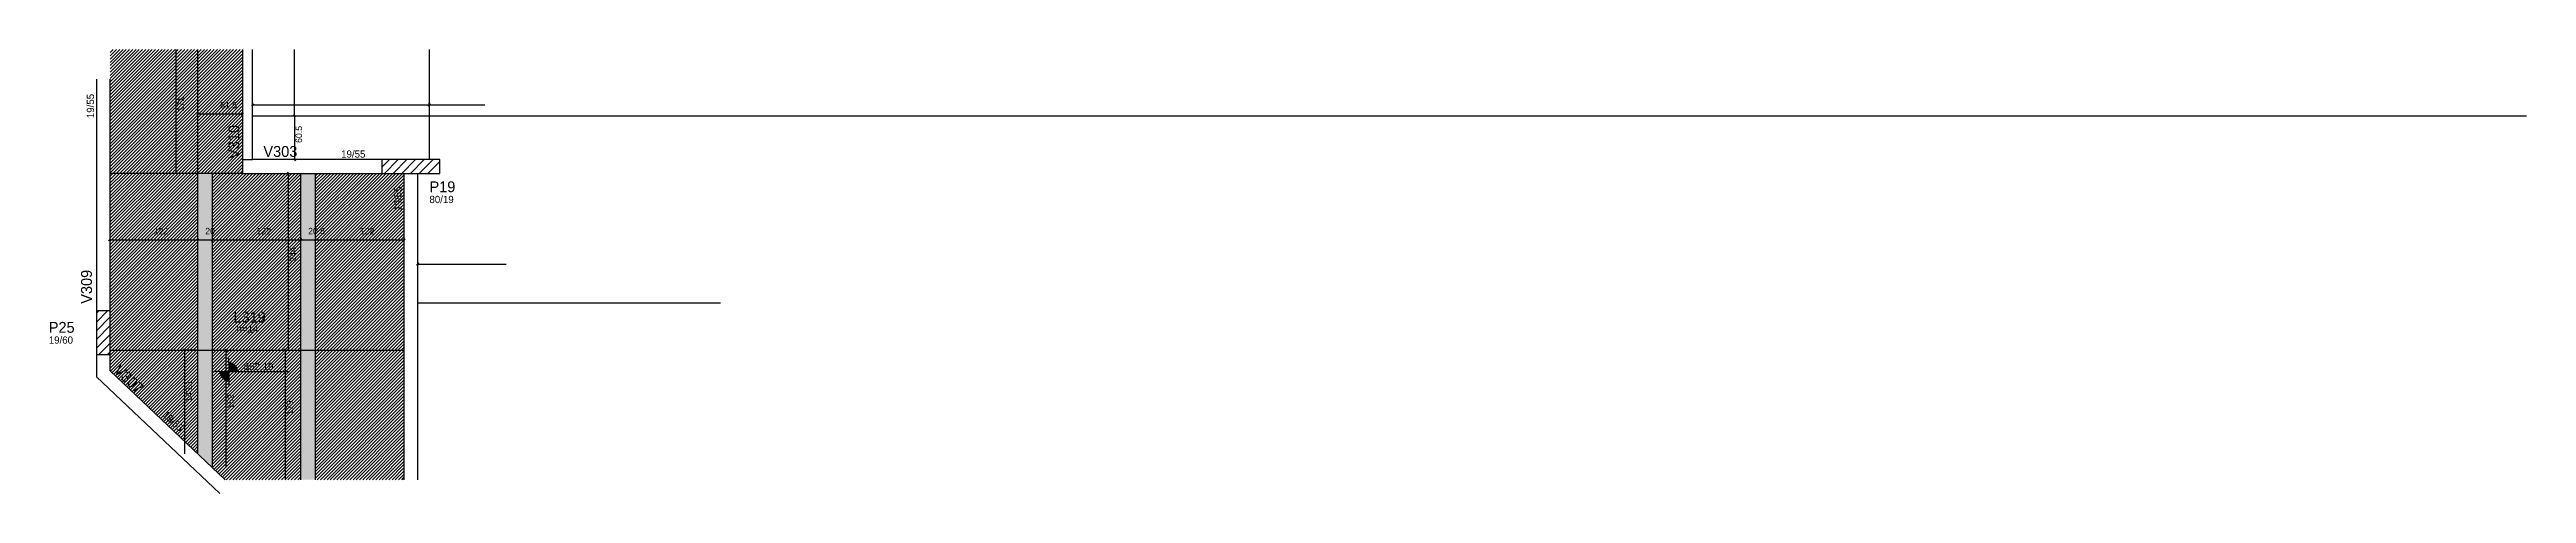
# Model space of a CAD drawing. Header units: metres. Extents: x 2659 to 6078, y 1649 to 2262.
import ezdxf

# ---------------------------------------------------------------- set-up
doc = ezdxf.new("R2010")
doc.units = ezdxf.units.M
for name, color, linetype in [('3', 7, 'Continuous'), ('4', 7, 'Continuous'), ('7', 7, 'Continuous'), ('9', 7, 'Continuous'), ('Hachura', 7, 'Continuous'), ('Painéis', 7, 'Continuous'), ('REAPROVEITAMENTO', 7, 'Continuous')]:
    doc.layers.add(name, color=color, linetype=linetype)

msp = doc.modelspace()

# ---------------------------------------------------------------- hatches: boundary and pattern name
at = {"layer": '9'}
h = msp.add_hatch(color=7, dxfattribs=at)
h.dxf.hatch_style = 1
h.paths.add_polyline_path([(2742.6, 2203.9), (2742.6, 2203.9), (2742.6, 1991.9), (2742.6, 1991.9), (2742.6, 2203.9)])
at = {"layer": 'Hachura'}
h = msp.add_hatch(color=7, dxfattribs=at)
h.dxf.hatch_style = 1
h.paths.add_polyline_path([(2863.6, 1703.9), (2883.6, 1684.9), (2883.6, 2090.9), (2863.6, 2090.9), (2863.6, 1703.9)])
h = msp.add_hatch(color=7, dxfattribs=at)
h.dxf.hatch_style = 1
h.paths.add_polyline_path([(3005.6, 1667.9), (3026.1, 1667.9), (3026.1, 2090.9), (3005.6, 2090.9), (3005.6, 1667.9)])
at = {"layer": 'REAPROVEITAMENTO'}
h = msp.add_hatch(dxfattribs=at)
h.set_pattern_fill('ANSI31')
h.paths.add_polyline_path([(2925.1, 2090.9), (2742.6, 2090.9), (2742.6, 2261.9), (2925.1, 2261.9), (2925.1, 2090.9)])
h = msp.add_hatch(dxfattribs=at)
h.set_pattern_fill('ANSI31')
h.paths.add_polyline_path([(2742.6, 2090.9), (2742.6, 1818.4), (2863.6, 1703.9), (2863.6, 1703.9), (2863.6, 2090.9), (2742.6, 2090.9)])
h = msp.add_hatch(dxfattribs=at)
h.set_pattern_fill('ANSI31')
h.paths.add_polyline_path([(2883.6, 1684.9), (2901.5, 1667.9), (3005.6, 1667.9), (3005.6, 2090.9), (2883.6, 2090.9), (2883.6, 1684.9)])
h = msp.add_hatch(dxfattribs=at)
h.set_pattern_fill('ANSI31')
h.paths.add_polyline_path([(3148.1, 1667.9), (3026.1, 1667.9), (3026.1, 2090.9), (3148.1, 2090.9), (3148.1, 1667.9)])

# ---------------------------------------------------------------- linework, layer by layer
at = {"color": 4, "lineweight": 25}
for p, q in [((2939.1, 2185.6), (2939.1, 2188.3)), ((3183.1, 2185.6), (3183.1, 2188.3)), ((3183.1, 2185.3), (2939.1, 2185.3)), ((3259.6, 2185.3), (3183.1, 2185.3)), ((3183.1, 2182.9), (3183.1, 2182.3))]:
    msp.add_line(p, q, dxfattribs=at)
at = {"color": 0, "lineweight": 25}
for p, q in [((2940.6, 2186.8), (2937.6, 2183.8)), ((3184.6, 2186.8), (3181.6, 2183.8)), ((3181.6, 2183.8), (3184.6, 2186.8))]:
    msp.add_line(p, q, dxfattribs=at)
at = {"layer": '3', "color": 3, "lineweight": 25}
for p, q in [((3117.6, 2099.4), (3128.1, 2109.9)), ((3121.1, 2090.9), (3140.1, 2109.9)), ((3133.2, 2090.9), (3152.2, 2109.9)), ((3145.2, 2090.9), (3164.2, 2109.9)), ((3157.2, 2090.9), (3176.2, 2109.9)), ((3169.2, 2090.9), (3188.2, 2109.9)), ((3181.2, 2090.9), (3197.6, 2107.3)), ((2723.6, 1885.7), (2738.8, 1900.9)), ((2723.6, 1897.7), (2726.8, 1900.9)), ((2723.6, 1873.7), (2742.6, 1892.7)), ((2723.6, 1861.7), (2742.6, 1880.7)), ((2723.6, 1849.6), (2742.6, 1868.6)), ((2726.9, 1840.9), (2742.6, 1856.6)), ((2738.9, 1840.9), (2742.6, 1844.6)), ((2893.7, 1817.3), (2885.3, 1817.3)), ((2893.7, 1817.3), (2918.7, 1817.3)), ((2906.2, 1816.5), (2893.7, 1816.5)), ((2906.2, 1815.7), (2893.8, 1815.7)), ((2906.2, 1814.9), (2893.9, 1814.9)), ((2906.2, 1814.1), (2894.1, 1814.1)), ((2906.2, 1813.3), (2894.4, 1813.3)), ((2906.2, 1812.5), (2894.6, 1812.5)), ((2906.2, 1829.8), (2906.2, 1835.3)), ((2906.2, 1829.8), (2906.2, 1804.8)), ((2906.2, 1829.1), (2910.1, 1829.1)), ((2906.2, 1828.4), (2912, 1828.4)), ((2906.2, 1827.6), (2913.3, 1827.6)), ((2906.2, 1826.8), (2914.3, 1826.8)), ((2906.2, 1826), (2915.2, 1826)), ((2906.2, 1825.2), (2915.9, 1825.2)), ((2906.2, 1824.4), (2916.5, 1824.4)), ((2906.2, 1823.6), (2917, 1823.6)), ((2906.2, 1822.8), (2917.4, 1822.8)), ((2906.2, 1822), (2917.8, 1822)), ((2906.2, 1821.2), (2918.1, 1821.2)), ((2906.2, 1820.4), (2918.3, 1820.4)), ((2906.2, 1819.6), (2918.5, 1819.6)), ((2906.2, 1818.8), (2918.6, 1818.8)), ((2906.2, 1818), (2918.7, 1818)), ((2918.7, 1817.3), (2990.1, 1817.3)), ((2906.2, 1811.7), (2895, 1811.7)), ((2906.2, 1810.9), (2895.4, 1810.9)), ((2906.2, 1810.1), (2895.9, 1810.1)), ((2906.2, 1809.3), (2896.5, 1809.3)), ((2906.2, 1808.5), (2897.3, 1808.5)), ((2906.2, 1807.7), (2898.1, 1807.7)), ((2906.2, 1806.9), (2899.1, 1806.9)), ((2906.2, 1806.2), (2900.5, 1806.2)), ((2906.2, 1805.4), (2902.4, 1805.4)), ((2906.2, 1804.8), (2906.2, 1797.9))]:
    msp.add_line(p, q, dxfattribs=at)
for points in [[(2925.1, 2261.9), (2925.1, 2090.9)], [(2939.1, 2109.9), (2939.1, 2261.9)], [(2723.6, 2220.9), (2723.6, 1900.9)], [(2742.6, 1900.9), (2742.6, 2220.9)], [(2925.1, 2109.9), (2939.1, 2109.9)], [(2925.1, 2090.9), (3117.6, 2090.9)], [(3117.6, 2109.9), (2939.1, 2109.9)], [(3148.1, 2090.9), (3148.1, 1667.9)], [(3167.1, 1667.9), (3167.1, 2090.9)], [(2723.6, 1840.9), (2723.6, 1810.2)], [(2742.6, 1818.4), (2742.6, 1840.9)], [(2901.5, 1667.9), (2742.6, 1818.4)], [(2723.6, 1810.2), (2894, 1648.9)]]:
    msp.add_lwpolyline(points, dxfattribs=at)
at = {"layer": '7', "color": 7, "lineweight": 25}
for points in [[(3117.6, 2090.9), (3197.6, 2090.9), (3197.6, 2109.9), (3117.6, 2109.9), (3117.6, 2090.9)], [(2723.6, 1840.9), (2742.6, 1840.9), (2742.6, 1900.9), (2723.6, 1900.9), (2723.6, 1840.9)]]:
    msp.add_lwpolyline(points, dxfattribs=at)
at = {"layer": 'Painéis', "color": 4, "lineweight": 25}
for p, q in [((2833.8, 2090.9), (2833.8, 2261.9)), ((2997, 2170.4), (2997, 2261.9)), ((2863.6, 2173), (2925.1, 2173)), ((2997, 2170.4), (2997, 2109.9)), ((2988.7, 1846.9), (2988.7, 2090.9)), ((2741.6, 1999.1), (2863.6, 1999.1)), ((2863.6, 1999.1), (2883.6, 1999.1)), ((2883.6, 1999.1), (3005.6, 1999.1)), ((3005.6, 1999.1), (3026.1, 1999.1)), ((3026.1, 1999.1), (3148.1, 1999.1)), ((3167.1, 1965.7), (3289.1, 1965.7)), ((2860.6, 1846.9), (2842.4, 1846.9)), ((2845.4, 1703.9), (2845.4, 1846.9)), ((2886.6, 1846.9), (2905.7, 1846.9)), ((2902.7, 1684.9), (2902.7, 1846.9)), ((2985.4, 1846.9), (2981.4, 1846.9)), ((2984.4, 1667.9), (2984.4, 1846.9))]:
    msp.add_line(p, q, dxfattribs=at)
at = {"layer": 'Painéis', "color": 200, "lineweight": 25}
for p, q in [((2863.6, 1703.9), (2863.6, 2261.9)), ((3183.1, 2261.9), (3183.1, 2109.9)), ((2939.1, 2170.4), (6078.1, 2170.4)), ((2925.1, 2090.9), (2742.6, 2090.9)), ((2883.6, 1684.9), (2883.6, 2090.9)), ((3005.6, 1667.9), (3005.6, 2090.9)), ((3026.1, 1667.9), (3026.1, 2090.9)), ((3585, 1911.9), (3167, 1911.9)), ((2742.6, 1846.9), (3148.1, 1846.9))]:
    msp.add_line(p, q, dxfattribs=at)
at = {"layer": 'Painéis', "color": 0, "lineweight": 25}
for p, q in [((2865.1, 2174.5), (2862.1, 2171.5)), ((2923.6, 2171.5), (2926.6, 2174.5)), ((2995.5, 2171.9), (2998.5, 2168.9)), ((2998.5, 2168.9), (2995.5, 2171.9)), ((2832.3, 2092.4), (2835.3, 2089.4)), ((2990.2, 2089.4), (2987.2, 2092.4)), ((2995.5, 2111.4), (2998.5, 2108.4)), ((2743.1, 2000.6), (2740.1, 1997.6)), ((2862.1, 1997.6), (2865.1, 2000.6)), ((2865.1, 2000.6), (2862.1, 1997.6)), ((2882.1, 1997.6), (2885.1, 2000.6)), ((2885.1, 2000.6), (2882.1, 1997.6)), ((3004.1, 1997.6), (3007.1, 2000.6)), ((3007.1, 2000.6), (3004.1, 1997.6)), ((3024.6, 1997.6), (3027.6, 2000.6)), ((3027.6, 2000.6), (3024.6, 1997.6)), ((3146.6, 1997.6), (3149.6, 2000.6)), ((3168.6, 1967.2), (3165.6, 1964.2)), ((2846.9, 1845.4), (2843.9, 1848.4)), ((2904.2, 1845.4), (2901.2, 1848.4)), ((2985.9, 1845.4), (2982.9, 1848.4)), ((2987.2, 1848.4), (2990.2, 1845.4))]:
    msp.add_line(p, q, dxfattribs=at)

# ---------------------------------------------------------------- texts
at = {"layer": '3', "color": 3, "lineweight": 25}
for rotation, p in [(90, (2720.3, 2167.2)), (90, (3144.8, 2039.3)), (316.572, (2813.9, 1756.6))]:
    msp.add_text('19/55', height=10, rotation=rotation, dxfattribs=at).set_placement(p)
for s, p in [('19/55', (3061.4, 2112.6)), ('80/19', (3183.3, 2049.9)), ('h=14', (2917, 1871.1)), ('19/60', (2657.8, 1855.8)), ('852.19', (2926.9, 1819.3))]:
    msp.add_text(s, height=10, dxfattribs=at).set_placement(p)
at = {"layer": '4', "color": 4, "lineweight": 25}
for s, rotation, p in [('V310', 90, (2920.8, 2110.9)), ('V309', 90, (2717.4, 1910.9)), ('V307', 316.572, (2746.3, 1817.6))]:
    msp.add_text(s, height=15, rotation=rotation, dxfattribs=at).set_placement(p)
for s, p in [('V303', (2954.1, 2113.7)), ('P19', (3183.3, 2064.9)), ('P25', (2657.8, 1870.8)), ('L319', (2912.7, 1885))]:
    msp.add_text(s, height=15, dxfattribs=at).set_placement(p)
at = {"layer": 'Painéis', "color": 240, "lineweight": 25}
for s, p in [('171', (2844.3, 2176.4)), ('60.5', (3007.4, 2133)), ('244', (2999.2, 1968.9)), ('143.1', (2855.7, 1775.4)), ('162', (2913.1, 1765.9)), ('179', (2994.8, 1757.4))]:
    msp.add_text(s, height=9, rotation=90, dxfattribs=at).set_placement(p)
for s, p in [('61.5', (2894.3, 2180.6)), ('122', (2802.6, 2006.6)), ('20', (2873.8, 2006.7)), ('122', (2944.6, 2006.6)), ('20.5', (3015.8, 2006.7)), ('122', (3087.1, 2006.6))]:
    msp.add_text(s, height=9, dxfattribs=at).set_placement(p)

doc.saveas('drawing.dxf')
